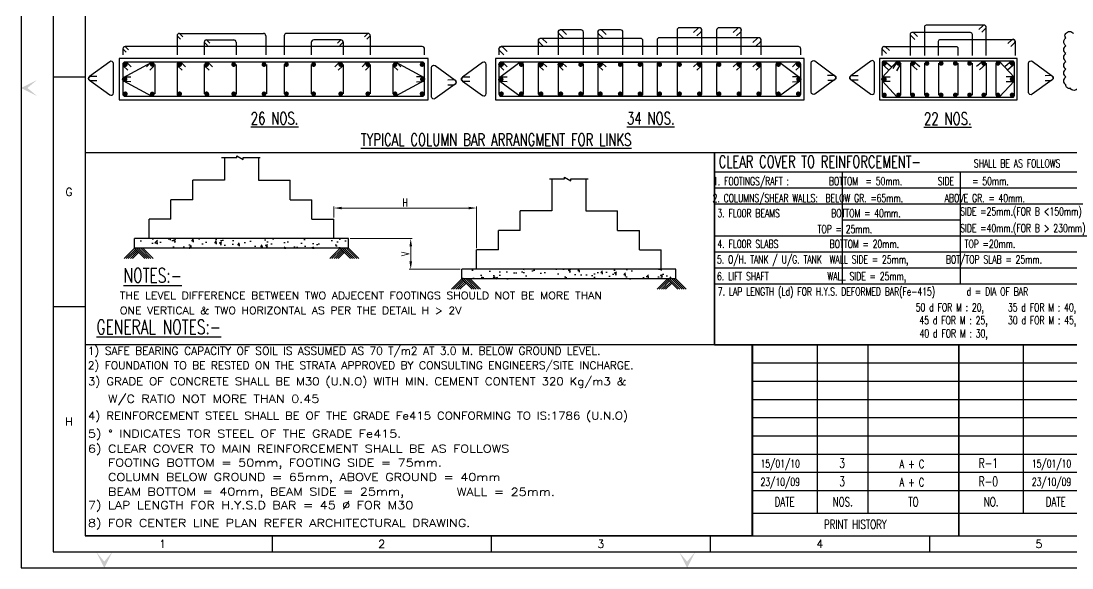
# Model space of a CAD drawing. Header units: inches. Extents: x 61991 to 161106, y 29687 to 64402.
# Drawn here: x 81020 to 82366, y 37527 to 38228 of the extents above; entities that cross this region are included whole.
import ezdxf
from ezdxf.enums import TextEntityAlignment as Align

# ---------------------------------------------------------------- set-up
doc = ezdxf.new("R2010")
doc.units = ezdxf.units.IN
doc.header["$MEASUREMENT"] = 0
doc.header["$PDMODE"] = 2
doc.linetypes.add('HIDDEN', pattern=[0.375, 0.25, -0.125])
for name, color, linetype in [('BEAM', 4, 'Continuous'), ('COL', 1, 'HIDDEN'), ('dim', 5, 'Continuous'), ('FRAME', 6, 'Continuous'), ('FRAME TABLE', 5, 'Continuous'), ('LINKS', 6, 'Continuous'), ('notes', 1, 'Continuous'), ('PNA', 8, 'Continuous'), ('reinforcement', 6, 'Continuous'), ('S-NOTES', 4, 'Continuous'), ('S-SCHEDULE', 4, 'Continuous'), ('STIRUPS', 3, 'Continuous'), ('text', 4, 'Continuous'), ('TEXT1', 2, 'Continuous'), ('TITAL', 1, 'Continuous'), ('title', 6, 'Continuous'), ('txt', 4, 'Continuous'), ('TXT1', 2, 'Continuous')]:
    doc.layers.add(name, color=color, linetype=linetype)
doc.styles.add('ROMANS', font='R.SHX', dxfattribs={"width": 0.7})
doc.styles.add('YUTY78', font='simplex.shx')
doc.dimstyles.new('dim', dxfattribs={"dimtxt": 9, "dimasz": 9, "dimexe": 2, "dimexo": 2, "dimgap": 2, "dimtad": 1, "dimdec": 0, "dimzin": 0, "dimdsep": 46, "dimlunit": 4, "dimtxsty": 'ROMANS', "dimcen": 2, "dimdle": 100, "dimclrd": 5, "dimclre": 5, "dimclrt": 4, "dimadec": 0, "dimazin": 0, "dimtfac": 1, "dimtdec": 0, "dimtofl": 0, "dimtmove": 0, "dimatfit": 3, "dimfxl": 0, "dimtolj": 1, "dimtzin": 0, "dimlwd": 13, "dimlwe": 13, "dimarcsym": 0})

# ---------------------------------------------------------------- blocks, each defined once
blk = doc.blocks.new('FOLDER')
at = {"layer": 'PNA'}
for points in [[(-1250, 2500), (0, 0), (0, 1000)], [(1250, 2500), (0, 0), (0, 1000)]]:
    blk.add_solid(points, dxfattribs=at)
blk = doc.blocks.new('PRA_A1')
at = {"color": 1}
for p, q in [((831, 69.75), (20, 69.75)), ((228.24, 24.21), (444.19, 24.21)), ((228.24, 17.13), (443.47, 17.13))]:
    blk.add_line(p, q, dxfattribs=at)
for p, q in [((248.68, 17.13), (248.68, 69.75)), ((264.52, 17.13), (264.52, 69.75)), ((313.07, 17.13), (313.07, 69.75))]:
    blk.add_line(p, q)
at = {"color": 5, "linetype": 'ByBlock', "lineweight": -2}
for p, q in [((228.36, 64.06), (443.47, 64.06)), ((228.36, 58.37), (443.47, 58.37)), ((228.36, 52.67), (443.47, 52.67)), ((228.36, 46.98), (443.47, 46.98)), ((228.36, 41.29), (443.47, 41.29)), ((228.36, 35.6), (443.47, 35.6)), ((228.36, 29.9), (443.47, 29.9))]:
    blk.add_line(p, q, dxfattribs=at)
at = {"flags": 128}
blk.add_lwpolyline([(0, 0), (841, 0), (841, 594), (0, 594)], close=True, dxfattribs=at)
at = {"color": 1, "const_width": 0.566}
for points in [[(228.36, 10.13), (228.36, 69.75)], [(292.84, 10.13), (292.84, 69.75)]]:
    blk.add_lwpolyline(points, dxfattribs=at)
at = {"layer": 'PNA'}
for p, q in [((10, 153.5), (20, 153.5)), ((10, 81.75), (20, 81.75)), ((78.42, 10), (78.42, 5)), ((146.83, 10), (146.83, 5)), ((215.25, 10), (215.25, 5)), ((283.67, 10), (283.67, 5))]:
    blk.add_line(p, q, dxfattribs=at)
at = {"layer": 'PNA', "color": 1}
for points in [[(10, 5), (836, 5), (836, 589), (10, 589)], [(20, 10), (831, 10), (831, 584), (20, 584)]]:
    blk.add_lwpolyline(points, close=True, dxfattribs=at)
at = {"layer": 'PNA', "xscale": 0.002, "yscale": 0.002, "zscale": 0.002, "rotation": 270}
blk.add_blockref('FOLDER', (0, 150), dxfattribs=at)
at = {"layer": 'PNA', "xscale": 0.002, "yscale": 0.002, "zscale": 0.002}
for p in [(26, 0), (208, 0)]:
    blk.add_blockref('FOLDER', p, dxfattribs=at)
at = {"layer": 'PNA', "style": 'ROMANS'}
for s, p in [('G', (15, 117.5)), ('H', (15, 45.75)), ('1', (44.2, 7.5)), ('2', (112.62, 7.5)), ('3', (181.03, 7.5)), ('4', (249.45, 7.5)), ('5', (317.87, 7.5))]:
    blk.add_text(s, height=2.5, dxfattribs=at).set_placement(p, align=Align.MIDDLE)
at = {"layer": 'text', "color": 4, "style": 'ROMANS', "width": 0.7}
for s, height, p in [('DATE', 2.832, (238.46, 20.67)), ('NOS.', 2.832, (256.6, 20.67)), ('TO', 2.832, (278.68, 20.67)), ('NO.', 2.832, (302.96, 20.67)), ('DATE', 2.832, (323.13, 20.67)), ('PRINT HISTORY', 2.8316, (260.54, 13.63))]:
    blk.add_text(s, height=height, dxfattribs=at).set_placement(p, align=Align.MIDDLE_CENTER)
blk = doc.blocks.new('*D443')
at = {"layer": 'Defpoints', "color": 0}
for p in [(81603.3, 37988.6), (81420.7, 37974.3), (81603.3, 37935.1)]:
    blk.add_point(p, dxfattribs=at)
at = {"layer": 'dim', "color": 5, "linetype": 'Continuous', "lineweight": 13}
for p, q in [((81420.7, 37976.3), (81420.7, 37990.6)), ((81603.3, 37937.1), (81603.3, 37990.6))]:
    blk.add_line(p, q, dxfattribs=at)
at = {"layer": 'dim', "color": 5, "lineweight": 13}
blk.add_line((81430.7, 37988.6), (81593.3, 37988.6), dxfattribs=at)
at = {"layer": 'dim', "color": 5}
for points in [[(81430.7, 37990.2), (81430.7, 37986.9), (81420.7, 37988.6)], [(81593.3, 37990.2), (81593.3, 37986.9), (81603.3, 37988.6)]]:
    blk.add_solid(points, dxfattribs=at)
at = {"layer": 'dim', "color": 4, "insert": (81512, 37995.6), "char_height": 10, "attachment_point": 5, "style": 'ROMANS'}
blk.add_mtext('\\A1;H', dxfattribs=at)
blk = doc.blocks.new('*D444')
at = {"layer": 'Defpoints', "color": 0}
for p in [(81439.4, 37949.4), (81519.1, 37910.2), (81584.6, 37910.2)]:
    blk.add_point(p, dxfattribs=at)
at = {"layer": 'dim', "color": 5, "linetype": 'Continuous', "lineweight": 13}
for p, q in [((81441.4, 37949.4), (81521.1, 37949.4)), ((81582.6, 37910.2), (81517.1, 37910.2))]:
    blk.add_line(p, q, dxfattribs=at)
at = {"layer": 'dim', "color": 5, "lineweight": 13}
blk.add_line((81519.1, 37939.4), (81519.1, 37920.2), dxfattribs=at)
at = {"layer": 'dim', "color": 5}
for points in [[(81517.4, 37939.4), (81520.8, 37939.4), (81519.1, 37949.4)], [(81517.4, 37920.2), (81520.8, 37920.2), (81519.1, 37910.2)]]:
    blk.add_solid(points, dxfattribs=at)
at = {"layer": 'dim', "color": 4, "insert": (81512.1, 37929.8), "char_height": 10, "attachment_point": 5, "rotation": 90, "style": 'ROMANS'}
blk.add_mtext('\\A1;V', dxfattribs=at)

msp = doc.modelspace()

# ---------------------------------------------------------------- hatches: boundary and pattern name
at = {"layer": 'S-SCHEDULE'}
h = msp.add_hatch(dxfattribs=at)
h.set_pattern_fill('AR-CONC', color=9, scale=4.1, style=0)
h.set_pattern_definition([(50, (-1893067.683, 517283.76), (29.4076675, -2.57283753), [3.075, -33.825]), (355, (-1893067.683, 517283.76), (-5.6888047, 30.8398775), [2.46, -27.06]), (100.4514, (-1893065.233, 517283.546), (23.71888465, 28.26702122), [2.6133478, -28.7468266]), (46.1842, (-1893067.683, 517291.96), (43.756883, -6.7862796), [4.6125, -50.7375]), (96.6356, (-1893064.037, 517291.395), (38.3211709, 39.9388327), [3.9200218, -43.120233]), (351.1842, (-1893067.683, 517291.96), (38.3211398, 39.9388626), [3.69, -40.59]), (21, (-1893063.583, 517289.91), (24.47318914, -16.50737452), [3.075, -33.825]), (326, (-1893063.583, 517289.91), (9.9759286, 29.73115185), [2.46, -27.06]), (71.4514, (-1893061.544, 517288.535), (34.44912777, 13.22375037), [2.6133478, -28.7468266]), (37.5, (-1893067.683, 517283.76), (0.49855407, 13.648648007), [0, -26.732, 0, -27.47, 0, -27.1625]), (7.5, (-1893067.683, 517283.76), (10.78585104, 16.17088019), [0, -15.662, 0, -26.117, 0, -10.3525]), (327.5, (-1893076.826, 517283.76), (21.886719883, -0.92474974), [0, -10.25, 0, -31.98, 0, -42.435]), (317.5, (-1893080.926, 517283.76), (23.91063294, 4.10430428), [0, -13.325, 0, -21.238, 0, -30.135])])
h.paths.add_polyline_path([(81412.78384, 37936.98958), (81412.78384, 37949.44099), (81213.31728, 37949.44099), (81213.31728, 37947.06666), (81213.31728, 37936.98958)])
h.paths.add_polyline_path([(81412.78384, 37949.44099), (81412.78384, 37936.98958), (81439.3676, 37936.98958), (81439.3676, 37949.44099)])
h.paths.add_polyline_path([(81213.31728, 37936.98958), (81213.31728, 37949.44099), (81191.55787, 37949.44099), (81191.55787, 37936.98958)])
h.paths.add_polyline_path([(81191.55787, 37936.98958), (81191.55787, 37949.44099), (81165.43659, 37949.44099), (81165.43659, 37936.98958)])
h = msp.add_hatch(dxfattribs=at)
h.set_pattern_fill('AR-CONC', color=9, scale=4.1, style=0)
h.set_pattern_definition([(50, (-1893067.683, 517258.357), (29.4076675, -2.57283753), [3.075, -33.825]), (355, (-1893067.683, 517258.357), (-5.6888047, 30.8398775), [2.46, -27.06]), (100.4514, (-1893065.233, 517258.142), (23.71888465, 28.26702122), [2.6133478, -28.7468266]), (46.1842, (-1893067.683, 517266.557), (43.756883, -6.7862796), [4.6125, -50.7375]), (96.6356, (-1893064.037, 517265.99), (38.3211709, 39.9388327), [3.9200218, -43.120233]), (351.1842, (-1893067.683, 517266.557), (38.3211398, 39.9388626), [3.69, -40.59]), (21, (-1893063.583, 517264.507), (24.47318914, -16.50737452), [3.075, -33.825]), (326, (-1893063.583, 517264.507), (9.9759286, 29.73115185), [2.46, -27.06]), (71.4514, (-1893061.544, 517263.13), (34.44912777, 13.22375037), [2.6133478, -28.7468266]), (37.5, (-1893067.683, 517258.357), (0.49855407, 13.648648007), [0, -26.732, 0, -27.47, 0, -27.1625]), (7.5, (-1893067.683, 517258.357), (10.78585104, 16.17088019), [0, -15.662, 0, -26.117, 0, -10.3525]), (327.5, (-1893076.826, 517258.357), (21.886719883, -0.92474974), [0, -10.25, 0, -31.98, 0, -42.435]), (317.5, (-1893080.926, 517258.357), (23.91063294, 4.10430428), [0, -13.325, 0, -21.238, 0, -30.135])])
h.paths.add_polyline_path([(81831.93445, 37897.75593), (81831.93445, 37910.20734), (81632.46789, 37910.20734), (81632.46789, 37907.833), (81632.46789, 37897.75593)])
h.paths.add_polyline_path([(81831.93445, 37910.20734), (81831.93445, 37897.75593), (81858.51821, 37897.75593), (81858.51821, 37910.20734)])
h.paths.add_polyline_path([(81632.46789, 37897.75593), (81632.46789, 37910.20734), (81610.70849, 37910.20734), (81610.70849, 37897.75593)])
h.paths.add_polyline_path([(81610.70849, 37897.75593), (81610.70849, 37910.20734), (81584.5872, 37910.20734), (81584.5872, 37897.75593)])

# ---------------------------------------------------------------- linework, layer by layer
at = {"linetype": 'ByBlock', "lineweight": -2, "ltscale": 20}
msp.add_lwpolyline([(82373.33378, 38141.97836, -0.52056705), (82363.33378, 38141.97836, -0.52056705), (82357.87071, 38146.51529, -0.52056705), (82357.87071, 38156.51529, -0.52056705), (82357.87071, 38166.51529, -0.52056705), (82357.87071, 38176.51529, -0.52056705), (82357.87071, 38186.51529, -0.52056705), (82357.87071, 38196.51529, -0.52056705), (82357.87071, 38206.51529, -0.52056705), (82357.87071, 38212.16296, -0.52056705), (82367.87071, 38212.16296, -0.52056705)], format="xyb", dxfattribs=at)
at = {"color": 4, "lineweight": 25}
msp.add_lwpolyline([(81696.71707, 38025.9619), (81716.03484, 38025.9619), (81716.03484, 38028.06317), (81724.14679, 38023.43935), (81724.14679, 38025.9205), (81746.16599, 38025.9205)], dxfattribs=at)
at = {"layer": 'BEAM', "color": 4, "linetype": 'Continuous', "lineweight": 25}
for p, q in [((81280.61213, 38053.19827), (81280.61213, 38024.14945)), ((81324.19206, 38053.19827), (81324.19206, 38024.14945)), ((81699.76274, 38025.9205), (81699.76274, 37984.9158)), ((81743.34267, 38025.9205), (81743.34267, 37984.9158)), ((81240.14505, 37999.24663), (81240.14505, 38024.14945)), ((81280.61213, 38024.14945), (81240.14505, 38024.14945)), ((81324.19206, 38024.14945), (81364.65914, 38024.14945)), ((81364.65914, 37999.24663), (81364.65914, 38024.14945)), ((81212.12937, 37974.34381), (81212.12937, 37999.24663)), ((81240.14505, 37999.24663), (81212.12937, 37999.24663)), ((81364.65914, 37999.24663), (81392.67481, 37999.24663)), ((81392.67481, 37974.34381), (81392.67481, 37999.24663)), ((81212.12937, 37974.34381), (81184.1137, 37974.34381)), ((81184.1137, 37949.44099), (81184.1137, 37974.34381)), ((81392.67481, 37974.34381), (81420.69048, 37974.34381)), ((81420.69048, 37949.44099), (81420.69048, 37974.34381)), ((81699.76274, 37984.9158), (81659.29566, 37984.9158)), ((81659.29566, 37960.01298), (81659.29566, 37984.9158)), ((81743.34267, 37984.9158), (81783.80975, 37984.9158)), ((81783.80975, 37960.01298), (81783.80975, 37984.9158)), ((81659.29566, 37960.01298), (81631.27999, 37960.01298)), ((81631.27999, 37935.11016), (81631.27999, 37960.01298)), ((81783.80975, 37960.01298), (81811.82543, 37960.01298)), ((81811.82543, 37935.11016), (81811.82543, 37960.01298)), ((81439.3676, 37949.44099), (81165.43659, 37949.44099)), ((81165.43659, 37936.98958), (81165.43659, 37949.44099)), ((81439.3676, 37936.98958), (81439.3676, 37949.44099)), ((81439.3676, 37936.98958), (81165.43659, 37936.98958)), ((81603.26432, 37910.20734), (81603.26432, 37935.11016)), ((81631.27999, 37935.11016), (81603.26432, 37935.11016)), ((81811.82543, 37935.11016), (81839.8411, 37935.11016)), ((81839.8411, 37910.20734), (81839.8411, 37935.11016)), ((81584.5872, 37897.75593), (81584.5872, 37910.20734)), ((81858.51821, 37910.20734), (81584.5872, 37910.20734)), ((81858.51821, 37897.75593), (81858.51821, 37910.20734)), ((81858.51821, 37897.75593), (81584.5872, 37897.75593))]:
    msp.add_line(p, q, dxfattribs=at)
at = {"layer": 'BEAM', "color": 4, "linetype": 'Continuous'}
for p, q in [((81152.22987, 37923.78287), (81165.43659, 37936.98958)), ((81154.87122, 37923.78287), (81166.75726, 37935.66891)), ((81157.51256, 37923.78287), (81168.07793, 37934.34824)), ((81160.1539, 37923.78287), (81169.3986, 37933.02757)), ((81162.79525, 37923.78287), (81170.71927, 37931.7069)), ((81178.6433, 37923.78287), (81165.43659, 37936.98958)), ((81181.28465, 37923.78287), (81168.07793, 37936.98958)), ((81183.92599, 37923.78287), (81170.71927, 37936.98958)), ((81186.56733, 37923.78287), (81173.36062, 37936.98958)), ((81189.20867, 37923.78287), (81176.00196, 37936.98958)), ((81415.59551, 37923.78287), (81428.80223, 37936.98958)), ((81418.23686, 37923.78287), (81430.1229, 37935.66891)), ((81420.8782, 37923.78287), (81431.44357, 37934.34824)), ((81423.51954, 37923.78287), (81432.76424, 37933.02757)), ((81426.16088, 37923.78287), (81434.08491, 37931.7069)), ((81442.00894, 37923.78287), (81428.80223, 37936.98958)), ((81444.65028, 37923.78287), (81431.44357, 37936.98958)), ((81447.29163, 37923.78287), (81434.08491, 37936.98958)), ((81449.93297, 37923.78287), (81436.72626, 37936.98958)), ((81452.57431, 37923.78287), (81439.3676, 37936.98958)), ((81571.38049, 37884.54921), (81584.5872, 37897.75593)), ((81574.02183, 37884.54921), (81585.90787, 37896.43526)), ((81576.66317, 37884.54921), (81587.22854, 37895.11459)), ((81579.30452, 37884.54921), (81588.54922, 37893.79391)), ((81581.94586, 37884.54921), (81589.86989, 37892.47324)), ((81597.79392, 37884.54921), (81584.5872, 37897.75593)), ((81600.43526, 37884.54921), (81587.22854, 37897.75593)), ((81603.0766, 37884.54921), (81589.86989, 37897.75593)), ((81605.71794, 37884.54921), (81592.51123, 37897.75593)), ((81608.35929, 37884.54921), (81595.15257, 37897.75593)), ((81834.74613, 37884.54921), (81847.95284, 37897.75593)), ((81837.38747, 37884.54921), (81849.27351, 37896.43526)), ((81840.02881, 37884.54921), (81850.59418, 37895.11459)), ((81842.67016, 37884.54921), (81851.91486, 37893.79391)), ((81845.3115, 37884.54921), (81853.23553, 37892.47324)), ((81861.15956, 37884.54921), (81847.95284, 37897.75593)), ((81863.8009, 37884.54921), (81850.59418, 37897.75593)), ((81866.44224, 37884.54921), (81853.23553, 37897.75593)), ((81869.08358, 37884.54921), (81855.87687, 37897.75593)), ((81871.72493, 37884.54921), (81858.51821, 37897.75593))]:
    msp.add_line(p, q, dxfattribs=at)
at = {"layer": 'BEAM', "color": 4, "linetype": 'Continuous', "lineweight": 25}
msp.add_lwpolyline([(81276.93425, 38053.17341), (81296.25202, 38053.17341), (81296.25202, 38055.27468), (81304.36397, 38050.65086), (81304.36397, 38053.13201), (81326.38316, 38053.13201)], dxfattribs=at)
at = {"layer": 'COL', "linetype": 'ByBlock'}
for points in [[(81145.94315, 38180.23122), (81145.94315, 38127.23922), (81541.36727, 38127.18362), (81541.36727, 38180.17562)], [(81627.54156, 38180.23122), (81627.54156, 38127.23922), (82022.96568, 38127.18362), (82022.96568, 38180.17562)]]:
    msp.add_lwpolyline(points, close=True, dxfattribs=at)
msp.add_lwpolyline([(82295.34451, 38180.17562), (82119.2586, 38180.17562), (82119.2586, 38127.18362), (82295.34451, 38127.18362), (82295.34451, 38180.17562)], dxfattribs=at)
at = {"layer": 'FRAME'}
for p, q in [((81150.48532, 38155.42071), (81187.83899, 38175.68905)), ((81155.61361, 38174.89587), (81161.06197, 38169.63997)), ((81186.14157, 38174.89587), (81180.69321, 38169.63997)), ((81225.07899, 38174.89587), (81230.52735, 38169.63997)), ((81259.81168, 38174.89587), (81265.26004, 38169.63997)), ((81427.50093, 38174.89587), (81422.05256, 38169.63997)), ((81462.23362, 38174.89587), (81456.78525, 38169.63997)), ((81536.82509, 38155.42071), (81499.47143, 38175.68905)), ((81501.16884, 38174.89587), (81506.61721, 38169.63997)), ((81151.40888, 38170.53718), (81156.85725, 38165.28128)), ((81190.3463, 38170.53718), (81184.89793, 38165.28128)), ((81191.26986, 38172.66093), (81191.26986, 38134.8095)), ((81219.9507, 38172.66093), (81219.9507, 38134.8095)), ((81220.87426, 38170.53718), (81226.32263, 38165.28128)), ((81254.6812, 38172.60534), (81254.6812, 38134.75391)), ((81255.60695, 38170.53718), (81261.05532, 38165.28128)), ((81295.47012, 38172.60534), (81295.47012, 38134.75391)), ((81334.28319, 38172.60534), (81334.28319, 38134.75391)), ((81357.1076, 38172.60534), (81357.1076, 38134.75391)), ((81391.84249, 38172.60534), (81391.84249, 38134.75391)), ((81431.70565, 38170.53718), (81426.25729, 38165.28128)), ((81432.62702, 38172.60534), (81432.62702, 38134.75391)), ((81466.43834, 38170.53718), (81460.98998, 38165.28128)), ((81467.3619, 38172.66093), (81467.3619, 38134.8095)), ((81496.04056, 38172.66093), (81496.04056, 38134.8095)), ((81496.96412, 38170.53718), (81502.41248, 38165.28128)), ((81150.48532, 38152.04973), (81187.83899, 38131.78139)), ((81536.82509, 38152.04973), (81499.47143, 38131.78139))]:
    msp.add_line(p, q, dxfattribs=at)
for points in [[(81150.48532, 38172.66093), (81150.48532, 38134.8095, 0.4142135624), (81153.51343, 38131.78139), (81533.85932, 38131.78139, 0.4142135624), (81536.88743, 38134.8095), (81536.88743, 38172.66093, 0.4142135624), (81533.85932, 38175.68905), (81153.51343, 38175.68905, 0.4142135624)], [(81633.13942, 38151.10808), (81658.87889, 38132.49811, 0.6120053636), (81663.63662, 38134.92923), (81663.63662, 38172.43001, 0.6144575748), (81658.8616, 38174.84855), (81633.12214, 38155.95773, 0.5087382985)], [(81632.08374, 38172.66093), (81632.08374, 38134.8095, 0.4142135624), (81635.11185, 38131.78139), (82015.45773, 38131.78139, 0.4142135624), (82018.48585, 38134.8095), (82018.48585, 38172.66093, 0.4142135624), (82015.45773, 38175.68905), (81635.11185, 38175.68905, 0.4142135624)], [(81815.941, 38172.66093), (81815.941, 38134.8095, -0.4142135624), (81812.91289, 38131.78139), (81685.90776, 38131.78139, -0.4142135624), (81682.87965, 38134.8095), (81682.87965, 38172.66093, -0.4142135624), (81685.90776, 38175.68905), (81812.91289, 38175.68905, -0.4142135624)], [(81739.71638, 38172.66093), (81739.71638, 38134.8095, -0.4142135624), (81736.68826, 38131.78139), (81711.238, 38131.78139, -0.4142135624), (81708.20989, 38134.8095), (81708.20989, 38172.66093, -0.4142135624), (81711.238, 38175.68905), (81736.68826, 38175.68905, -0.4142135624)], [(81790.37685, 38172.66093), (81790.37685, 38134.8095, -0.4142135624), (81787.34874, 38131.78139), (81761.89848, 38131.78139, -0.4142135624), (81758.87036, 38134.8095), (81758.87036, 38172.66093, -0.4142135624), (81761.89848, 38175.68905), (81787.34874, 38175.68905, -0.4142135624)], [(81834.56624, 38172.66093), (81834.56624, 38134.8095, 0.4142135624), (81837.59436, 38131.78139), (81964.59948, 38131.78139, 0.4142135624), (81967.6276, 38134.8095), (81967.6276, 38172.66093, 0.4142135624), (81964.59948, 38175.68905), (81837.59436, 38175.68905, 0.4142135624)], [(81860.13039, 38172.66093), (81860.13039, 38134.8095, 0.4142135624), (81863.15851, 38131.78139), (81888.60877, 38131.78139, 0.4142135624), (81891.63688, 38134.8095), (81891.63688, 38172.66093, 0.4142135624), (81888.60877, 38175.68905), (81863.15851, 38175.68905, 0.4142135624)], [(81910.79087, 38172.66093), (81910.79087, 38134.8095, 0.4142135624), (81913.81899, 38131.78139), (81939.26925, 38131.78139, 0.4142135624), (81942.29736, 38134.8095), (81942.29736, 38172.66093, 0.4142135624), (81939.26925, 38175.68905), (81913.81899, 38175.68905, 0.4142135624)], [(82017.36782, 38151.10808), (81991.62836, 38132.49811, -0.6120053636), (81986.87062, 38134.92923), (81986.87062, 38172.43001, -0.6144575748), (81991.64564, 38174.84855), (82017.38511, 38155.95773, -0.5087382985)]]:
    msp.add_lwpolyline(points, format="xyb", close=True, dxfattribs=at)
at = {"layer": 'FRAME', "const_width": 3.02054}
for points in [[(81152.19013, 38172.43001, -1), (81155.22581, 38172.43001, -1)], [(81186.72828, 38172.66093, -1), (81189.76397, 38172.66093, -1)], [(81221.65032, 38172.43001, -1), (81224.686, 38172.43001, -1)], [(81256.28079, 38172.43001, -1), (81259.31647, 38172.43001, -1)], [(81290.88312, 38172.43001, -1), (81293.9188, 38172.43001, -1)], [(81329.7121, 38172.43001, -1), (81332.74778, 38172.43001, -1)], [(81358.50018, 38172.43001, -1), (81361.53586, 38172.43001, -1)], [(81393.23419, 38172.43001, -1), (81396.26987, 38172.43001, -1)], [(81427.99485, 38172.43001, -1), (81431.03053, 38172.43001, -1)], [(81462.65289, 38172.43001, -1), (81465.68857, 38172.43001, -1)], [(81497.6133, 38172.43001, -1), (81500.64899, 38172.43001, -1)], [(81532.1437, 38172.43001, -1), (81535.17939, 38172.43001, -1)], [(81633.78854, 38172.43001, -1), (81636.82423, 38172.43001, -1)], [(81659.11878, 38172.43001, -1), (81662.15447, 38172.43001, -1)], [(81684.44902, 38172.43001, -1), (81687.4847, 38172.43001, -1)], [(81709.77926, 38172.43001, -1), (81712.81494, 38172.43001, -1)], [(81735.1095, 38172.43001, -1), (81738.14518, 38172.43001, -1)], [(81760.43974, 38172.43001, -1), (81763.47542, 38172.43001, -1)], [(81785.76997, 38172.43001, -1), (81788.80566, 38172.43001, -1)], [(81811.10021, 38172.43001, -1), (81814.1359, 38172.43001, -1)], [(81836.43045, 38172.43001, -1), (81839.46613, 38172.43001, -1)], [(81861.76069, 38172.43001, -1), (81864.79637, 38172.43001, -1)], [(81887.09093, 38172.43001, -1), (81890.12661, 38172.43001, -1)], [(81912.42117, 38172.43001, -1), (81915.45685, 38172.43001, -1)], [(81937.7514, 38172.43001, -1), (81940.78709, 38172.43001, -1)], [(81963.08164, 38172.43001, -1), (81966.11733, 38172.43001, -1)], [(81988.41188, 38172.43001, -1), (81991.44756, 38172.43001, -1)], [(82013.74212, 38172.43001, -1), (82016.7778, 38172.43001, -1)], [(81154.81658, 38153.5392, 1), (81151.7809, 38153.5392, 1)], [(81532.49383, 38153.5392, -1), (81535.52951, 38153.5392, -1)], [(81636.415, 38153.5392, 1), (81633.37932, 38153.5392, 1)], [(82014.09224, 38153.5392, -1), (82017.12793, 38153.5392, -1)], [(81152.19013, 38134.92923, 1), (81155.22581, 38134.92923, 1)], [(81186.72828, 38134.69831, 1), (81189.76397, 38134.69831, 1)], [(81221.65032, 38134.92923, 1), (81224.686, 38134.92923, 1)], [(81256.28079, 38134.92923, 1), (81259.31647, 38134.92923, 1)], [(81290.88312, 38134.92923, 1), (81293.9188, 38134.92923, 1)], [(81329.7121, 38134.92923, 1), (81332.74778, 38134.92923, 1)], [(81358.50018, 38134.92923, 1), (81361.53586, 38134.92923, 1)], [(81393.23419, 38134.92923, 1), (81396.26987, 38134.92923, 1)], [(81427.99485, 38134.92923, 1), (81431.03053, 38134.92923, 1)], [(81462.65289, 38134.92923, 1), (81465.68857, 38134.92923, 1)], [(81497.6133, 38134.92923, 1), (81500.64899, 38134.92923, 1)], [(81532.1437, 38134.92923, 1), (81535.17939, 38134.92923, 1)], [(81633.78854, 38134.92923, 1), (81636.82423, 38134.92923, 1)], [(81659.11878, 38134.92923, 1), (81662.15447, 38134.92923, 1)], [(81684.44902, 38134.92923, 1), (81687.4847, 38134.92923, 1)], [(81709.77926, 38134.92923, 1), (81712.81494, 38134.92923, 1)], [(81735.1095, 38134.92923, 1), (81738.14518, 38134.92923, 1)], [(81760.43974, 38134.92923, 1), (81763.47542, 38134.92923, 1)], [(81785.76997, 38134.92923, 1), (81788.80566, 38134.92923, 1)], [(81811.10021, 38134.92923, 1), (81814.1359, 38134.92923, 1)], [(81836.43045, 38134.92923, 1), (81839.46613, 38134.92923, 1)], [(81861.76069, 38134.92923, 1), (81864.79637, 38134.92923, 1)], [(81887.09093, 38134.92923, 1), (81890.12661, 38134.92923, 1)], [(81912.42117, 38134.92923, 1), (81915.45685, 38134.92923, 1)], [(81937.7514, 38134.92923, 1), (81940.78709, 38134.92923, 1)], [(81963.08164, 38134.92923, 1), (81966.11733, 38134.92923, 1)], [(81988.41188, 38134.92923, 1), (81991.44756, 38134.92923, 1)], [(82013.74212, 38134.92923, 1), (82016.7778, 38134.92923, 1)]]:
    msp.add_lwpolyline(points, format="xyb", close=True, dxfattribs=at)
at = {"layer": 'FRAME'}
for points in [[(81638.45566, 38165.28128), (81633.0073, 38170.53718, -1), (81637.21202, 38174.89587), (81642.66039, 38169.63997)], [(81689.05704, 38165.16853), (81683.60867, 38170.42443, -1), (81687.8134, 38174.78312), (81693.26176, 38169.52722)], [(81714.38728, 38165.16853), (81708.93891, 38170.42443, -1), (81713.14364, 38174.78312), (81718.592, 38169.52722)], [(81765.04775, 38165.16853), (81759.59939, 38170.42443, -1), (81763.80411, 38174.78312), (81769.25248, 38169.52722)], [(81885.45949, 38165.16853), (81890.90786, 38170.42443, 1), (81886.70313, 38174.78312), (81881.25477, 38169.52722)], [(81936.11997, 38165.16853), (81941.56833, 38170.42443, 1), (81937.36361, 38174.78312), (81931.91524, 38169.52722)], [(81961.45021, 38165.16853), (81966.89857, 38170.42443, 1), (81962.69385, 38174.78312), (81957.24548, 38169.52722)], [(82012.05158, 38165.28128), (82017.49995, 38170.53718, 1), (82013.29522, 38174.89587), (82007.84686, 38169.63997)], [(81160.83721, 38150.43273), (81153.26733, 38150.51125, -1), (81153.33015, 38156.56715), (81160.90003, 38156.48863)], [(81526.4732, 38150.43273), (81534.04308, 38150.51125, 1), (81533.98026, 38156.56715), (81526.41038, 38156.48863)], [(81642.43563, 38150.43273), (81634.86575, 38150.51125, -1), (81634.92857, 38156.56715), (81642.49845, 38156.48863)], [(82008.07162, 38150.43273), (82015.64149, 38150.51125, 1), (82015.57868, 38156.56715), (82008.0088, 38156.48863)], [(82133.04501, 38150.57315), (82125.47513, 38150.65167, -1), (82125.53794, 38156.70757), (82133.10782, 38156.62905)], [(82281.55811, 38150.57315), (82289.12799, 38150.65167, 1), (82289.06517, 38156.70757), (82281.49529, 38156.62905)]]:
    msp.add_lwpolyline(points, format="xyb", dxfattribs=at)
for centre, start, end in [((81188.24612, 38172.66093), 90, 180), ((81222.97881, 38172.66093), 90, 180), ((81222.97881, 38134.8095), 180, 270), ((81257.70931, 38134.75391), 270, 0), ((81292.442, 38134.75391), 270, 0)]:
    msp.add_arc(centre, 3.02811, start, end, dxfattribs=at)
at = {"layer": 'FRAME TABLE'}
for p, q in [((82418.78706, 38034.52383), (81907.81324, 38034.52383)), ((82418.78706, 38014.02383), (81907.81324, 38014.02383)), ((82418.78706, 37993.52384), (81907.81324, 37993.52384)), ((82418.78706, 37993.52384), (81907.81324, 37993.52384)), ((82418.78706, 37952.52385), (81907.81324, 37952.52385)), ((82418.78706, 37932.02385), (81907.81324, 37932.02385)), ((82418.78706, 37932.02385), (81907.81324, 37932.02385)), ((82418.78706, 37911.52385), (81907.81324, 37911.52385)), ((82418.78706, 37891.02386), (81907.81324, 37891.02386))]:
    msp.add_line(p, q, dxfattribs=at)
at = {"layer": 'FRAME TABLE', "color": 7}
for p, q in [((82071.91797, 37891.02386), (82071.91797, 38034.52383)), ((82222.89165, 37891.02386), (82222.89165, 38033.63265))]:
    msp.add_line(p, q, dxfattribs=at)
at = {"layer": 'LINKS'}
for points in [[(82141.96182, 38176.86362), (82122.52794, 38155.86986)], [(82126.11662, 38176.86362), (82134.34241, 38169.84028)], [(82141.94099, 38176.43901), (82136.39221, 38167.1545)], [(82146.58974, 38173.66073), (82141.04096, 38164.37623)], [(82146.32768, 38173.99652), (82146.32768, 38132.99599)], [(82158.81842, 38173.99652), (82158.81842, 38132.99599)], [(82162.70433, 38176.86362), (82170.93013, 38169.84028)], [(82176.85081, 38173.99652), (82176.85081, 38132.99599)], [(82195.02749, 38173.99652), (82195.02749, 38132.99599)], [(82219.57563, 38173.99652), (82219.57563, 38132.99599)], [(82237.75231, 38173.99652), (82237.75231, 38132.99599)], [(82251.89878, 38176.86362), (82243.67299, 38169.84028)], [(82255.78469, 38173.99652), (82255.78469, 38132.99599)], [(82268.27544, 38173.99652), (82268.27544, 38132.99599)], [(82272.6413, 38176.86362), (82292.07517, 38155.86986)], [(82288.4865, 38176.86362), (82280.2607, 38169.84028)], [(82122.60003, 38172.74497), (82130.82583, 38165.72162)], [(82159.18774, 38172.74497), (82167.41354, 38165.72162)], [(82255.41537, 38172.74497), (82247.18958, 38165.72162)], [(82292.00308, 38172.74497), (82283.77729, 38165.72162)], [(82141.96182, 38130.49562), (82122.52794, 38151.48938)], [(82272.6413, 38130.49562), (82292.07517, 38151.48938)]]:
    msp.add_lwpolyline(points, dxfattribs=at)
at = {"layer": 'notes', "color": 1, "linetype": 'Continuous'}
msp.add_line((81102.15082, 38059.11457), (81102.15082, 37865.09537), dxfattribs=at)
at = {"layer": 'reinforcement', "const_width": 3.02054}
for points in [[(82123.98869, 38173.91673, -1), (82127.02438, 38173.91673, -1)], [(82142.16537, 38173.91673, -1), (82145.20106, 38173.91673, -1)], [(82160.34205, 38173.91673, -1), (82163.37774, 38173.91673, -1)], [(82178.51873, 38173.91673, -1), (82181.55442, 38173.91673, -1)], [(82196.69541, 38173.91673, -1), (82199.7311, 38173.91673, -1)], [(82217.9077, 38173.91673, 1), (82214.87202, 38173.91673, 1)], [(82236.08438, 38173.91673, 1), (82233.0487, 38173.91673, 1)], [(82254.26106, 38173.91673, 1), (82251.22538, 38173.91673, 1)], [(82272.43774, 38173.91673, 1), (82269.40206, 38173.91673, 1)], [(82290.61442, 38173.91673, 1), (82287.57874, 38173.91673, 1)], [(82123.98869, 38153.67962, -1), (82127.02438, 38153.67962, -1)], [(82290.61442, 38153.67962, 1), (82287.57874, 38153.67962, 1)], [(82123.98869, 38133.44252, 1), (82127.02438, 38133.44252, 1)], [(82142.16537, 38133.44252, 1), (82145.20106, 38133.44252, 1)], [(82160.34205, 38133.44252, 1), (82163.37774, 38133.44252, 1)], [(82178.51873, 38133.44252, 1), (82181.55442, 38133.44252, 1)], [(82196.69541, 38133.44252, 1), (82199.7311, 38133.44252, 1)], [(82217.9077, 38133.44252, -1), (82214.87202, 38133.44252, -1)], [(82236.08438, 38133.44252, -1), (82233.0487, 38133.44252, -1)], [(82254.26106, 38133.44252, -1), (82251.22538, 38133.44252, -1)], [(82272.43774, 38133.44252, -1), (82269.40206, 38133.44252, -1)], [(82290.61442, 38133.44252, -1), (82287.57874, 38133.44252, -1)]]:
    msp.add_lwpolyline(points, format="xyb", close=True, dxfattribs=at)
at = {"layer": 'reinforcement'}
msp.add_lwpolyline([(82122.5706, 38174.65562), (82122.5706, 38132.70362, 0.4142135624), (82124.7786, 38130.49562), (82289.82451, 38130.49562, 0.4142135624), (82292.03251, 38132.70362), (82292.03251, 38174.65562, 0.4142135624), (82289.82451, 38176.86362), (82124.7786, 38176.86362, 0.4142135624), (82122.5706, 38174.65562)], format="xyb", dxfattribs=at)
at = {"layer": 'S-NOTES', "linetype": 'Continuous'}
msp.add_lwpolyline([(82418.78706, 38059.11457), (81907.81324, 38059.11457), (81907.81324, 37813.38046), (82418.78706, 37813.46596)], close=True, dxfattribs=at)
at = {"layer": 'STIRUPS'}
for p, q in [((81219.95289, 38209.29744), (81219.95289, 38185.01618)), ((81219.95289, 38209.29744), (81224.23529, 38205.01504)), ((81222.981, 38212.32555), (81330.39276, 38212.32555)), ((81222.981, 38212.32555), (81227.2634, 38208.04315)), ((81254.68339, 38200.98668), (81254.68339, 38185.07177)), ((81254.68339, 38200.98668), (81258.96579, 38196.70428)), ((81257.7115, 38204.01479), (81261.9939, 38199.73239)), ((81257.7115, 38204.01479), (81292.442, 38204.01479)), ((81295.47012, 38200.93108), (81295.47012, 38185.07177)), ((81333.42087, 38209.29744), (81333.42087, 38185.01618)), ((81357.10541, 38209.29744), (81357.10541, 38185.01618)), ((81464.32941, 38212.32555), (81360.13353, 38212.32555)), ((81391.84029, 38200.93108), (81391.84029, 38185.07177)), ((81429.59891, 38204.01479), (81394.86841, 38204.01479)), ((81429.59891, 38204.01479), (81425.31651, 38199.73239)), ((81432.62702, 38200.98668), (81428.34462, 38196.70428)), ((81432.62702, 38200.98668), (81432.62702, 38185.07177)), ((81464.32941, 38212.32555), (81460.04701, 38208.04315)), ((81467.35752, 38209.29744), (81463.07512, 38205.01504)), ((81467.35752, 38209.29744), (81467.35752, 38185.01618)), ((81150.48532, 38192.36541), (81150.48532, 38185.07177)), ((81150.48532, 38192.36541), (81154.76772, 38188.08301)), ((81533.80136, 38195.39353), (81153.51343, 38195.39353)), ((81153.51343, 38195.39353), (81157.79583, 38191.11113)), ((81536.82947, 38185.07177), (81536.82947, 38192.36541))]:
    msp.add_line(p, q, dxfattribs=at)
for points in [[(81714.38728, 38206.69097), (81708.93891, 38211.94688, -1), (81713.14364, 38216.30557), (81718.592, 38211.04966)], [(81708.20989, 38185.07177), (81708.20989, 38214.18338, -0.4142135624), (81711.238, 38217.21149), (81736.68826, 38217.21149, -0.4142135624), (81739.71638, 38214.18338), (81739.71638, 38185.07177)], [(81765.04775, 38206.69097), (81759.59939, 38211.94688, -1), (81763.80411, 38216.30557), (81769.25248, 38211.04966)], [(81758.87036, 38185.07177), (81758.87036, 38214.18338, -0.4142135624), (81761.89848, 38217.21149), (81787.34874, 38217.21149, -0.4142135624), (81790.37685, 38214.18338), (81790.37685, 38185.07177)], [(81891.63688, 38185.07177), (81891.63688, 38216.58505, 0.4142135624), (81888.60877, 38219.61317), (81863.15851, 38219.61317, 0.4142135624), (81860.13039, 38216.58505), (81860.13039, 38185.07177)], [(81885.45949, 38209.09265), (81890.90786, 38214.34855, 1), (81886.70313, 38218.70725), (81881.25477, 38213.45134)], [(81942.29736, 38185.07177), (81942.29736, 38216.58505, 0.4142135624), (81939.26925, 38219.61317), (81913.81899, 38219.61317, 0.4142135624), (81910.79087, 38216.58505), (81910.79087, 38185.07177)], [(81936.11997, 38209.09265), (81941.56833, 38214.34855, 1), (81937.36361, 38218.70725), (81931.91524, 38213.45134)], [(82255.78469, 38183.81571), (82255.78469, 38220.54025, 0.4142135624), (82253.57669, 38222.74825), (82179.05881, 38222.74825, 0.4142135624), (82176.85081, 38220.54025), (82176.85081, 38183.81571)], [(82250.29178, 38213.72854), (82255.10981, 38218.47234, 1), (82251.50878, 38222.12972), (82246.58509, 38217.28189)], [(81689.05704, 38195.75547), (81683.60867, 38201.01138, -1), (81687.8134, 38205.37007), (81693.26176, 38200.11416)], [(81682.87965, 38185.07177), (81682.87965, 38203.24788, -0.4142135624), (81685.90776, 38206.27599), (81812.91289, 38206.27599, -0.4142135624), (81815.941, 38203.24788), (81815.941, 38185.07177)], [(81967.6276, 38185.07177), (81967.6276, 38203.79164, 0.4142135624), (81964.59948, 38206.81975), (81837.59436, 38206.81975, 0.4142135624), (81834.56624, 38203.79164), (81834.56624, 38185.07177)], [(81961.45021, 38196.29923), (81966.89857, 38201.55514, 1), (81962.69385, 38205.91383), (81957.24548, 38200.65792)], [(82164.41881, 38204.70883), (82159.60078, 38209.45263, -1), (82163.2018, 38213.11001), (82168.1255, 38208.26218)], [(82158.92589, 38183.81571), (82158.92589, 38211.52054, -0.4142135624), (82161.13389, 38213.72854), (82235.54431, 38213.72854, -0.4142135624), (82237.75231, 38211.52054), (82237.75231, 38183.81571)], [(82195.02749, 38183.81571), (82195.02749, 38202.50083, -0.4142135624), (82197.23549, 38204.70883), (82290.63525, 38204.70883, -0.4142135624), (82292.84325, 38202.50083), (82292.84325, 38183.81571)], [(82287.35033, 38195.68912), (82292.16836, 38200.43292, 1), (82288.56734, 38204.0903), (82283.64364, 38199.24247)], [(82018.4257, 38185.07177), (82018.4257, 38192.36541, 0.4142135624), (82015.39759, 38195.39353), (81635.0517, 38195.39353, 0.4142135624), (81632.02359, 38192.36541), (81632.02359, 38185.07177)], [(81638.45566, 38184.93016), (81633.0073, 38190.18607, -1), (81637.21202, 38194.54476), (81642.66039, 38189.28885)], [(82128.36377, 38186.66941), (82123.54574, 38191.41321, -1), (82127.14676, 38195.07059), (82132.07046, 38190.22276)], [(82122.87085, 38183.81571), (82122.87085, 38193.48112, -0.4142135624), (82125.07885, 38195.68912), (82217.36763, 38195.68912, -0.4142135624), (82219.57563, 38193.48112), (82219.57563, 38183.81571)], [(81117.22549, 38151.42857), (81109.65561, 38151.50709, -1), (81109.71842, 38157.56299), (81117.2883, 38157.48447)], [(81566.76646, 38146.55019), (81574.33633, 38146.62871, 1), (81574.27352, 38152.68461), (81566.70364, 38152.60609)], [(81594.59019, 38150.5135), (81587.02031, 38150.59202, -1), (81587.08313, 38156.64792), (81594.65301, 38156.5694)], [(82052.96195, 38152.44488), (82060.53183, 38152.5234, 1), (82060.46901, 38158.57931), (82052.89913, 38158.50079)], [(82091.78282, 38152.37774), (82084.21295, 38152.45626, -1), (82084.27576, 38158.51216), (82091.84564, 38158.43365)], [(82331.24923, 38152.07655), (82338.81911, 38152.15507, 1), (82338.7563, 38158.21097), (82331.18642, 38158.13245)]]:
    msp.add_lwpolyline(points, format="xyb", dxfattribs=at)
for points in [[(81107.92928, 38152.25291), (81133.66875, 38133.64293, 0.6120053636), (81138.42648, 38136.07406), (81138.42648, 38173.57484, 0.6144575748), (81133.65146, 38175.99338), (81107.912, 38157.10256, 0.5087382985)], [(81585.29399, 38151.33783), (81611.03345, 38132.72786, 0.6120053636), (81615.79119, 38135.15899), (81615.79119, 38172.65977, 0.6144575748), (81611.01617, 38175.07831), (81585.2767, 38156.18749, 0.5087382985)], [(82062.25816, 38153.26922), (82036.51869, 38134.65925, -0.6120053636), (82031.76096, 38137.09037), (82031.76096, 38174.59116, -0.6144575748), (82036.53597, 38177.00969), (82062.27544, 38158.11888, -0.5087382985)], [(82082.48662, 38153.20208), (82108.22608, 38134.59211, 0.6120053636), (82112.98382, 38137.02323), (82112.98382, 38174.52402, 0.6144575748), (82108.2088, 38176.94255), (82082.46933, 38158.05174, 0.5087382985)], [(82340.54544, 38152.90089), (82314.80597, 38134.29092, -0.6120053636), (82310.04824, 38136.72204), (82310.04824, 38174.22282, -0.6144575748), (82314.82326, 38176.64136), (82340.56272, 38157.75054, -0.5087382985)], [(81576.06266, 38147.37453), (81550.3232, 38128.76456, -0.6120053636), (81545.56546, 38131.19568), (81545.56546, 38168.69646, -0.6144575748), (81550.34048, 38171.115), (81576.07995, 38152.22418, -0.5087382985)]]:
    msp.add_lwpolyline(points, format="xyb", close=True, dxfattribs=at)
for centre, start, end in [((81222.981, 38209.29744), 90, 180), ((81257.7115, 38200.98668), 90, 180), ((81292.442, 38200.98668), 0, 90), ((81330.39276, 38209.29744), 0, 90), ((81360.13353, 38209.29744), 90, 180), ((81394.86841, 38200.98668), 90, 180), ((81429.59891, 38200.98668), 0, 90), ((81464.32941, 38209.29744), 0, 90), ((81153.51343, 38192.36541), 90, 180), ((81533.80136, 38192.36541), 0, 90)]:
    msp.add_arc(centre, 3.02811, start, end, dxfattribs=at)
at = {"layer": 'TEXT1', "color": 5}
msp.add_line((82222.89165, 37973.02384), (82071.91797, 37973.02384), dxfattribs=at)
at = {"layer": 'title', "color": 0}
msp.add_lwpolyline([(81907.81324, 37813.38046), (81907.81324, 38059.11457), (81907.81324, 38059.11457), (81102.15082, 38059.11457), (81102.15082, 37568.95767), (81956.40747, 37568.95767), (81956.40747, 37813.38046)], dxfattribs=at)

# ---------------------------------------------------------------- block references
at = {"color": 2, "xscale": 4.099999999860302, "yscale": 4.099999999976717, "zscale": 4.099999999933744}
msp.add_blockref('PRA_A1', (81020.15082, 37527.40546), dxfattribs=at)

# ---------------------------------------------------------------- texts
at = {"layer": 'dim', "color": 4, "style": 'ROMANS', "width": 0.7}
for s, height, p in [('15/01/10', 10.243444, (81967.00284, 37655.95392)), ('3', 12.29213, (82067.70724, 37655.56435)), ('R-1', 12.292133, (82246.2157, 37655.56435)), ('15/01/10', 10.243444, (82314.35043, 37655.95392)), ('23/10/09', 10.243444, (81967.00284, 37632.61577)), ('3', 12.29213, (82067.70724, 37632.2262)), ('R-0', 12.292133, (82246.2157, 37632.2262)), ('23/10/09', 10.243444, (82314.35043, 37632.61577))]:
    msp.add_text(s, height=height, dxfattribs=at).set_placement(p)
at = {"layer": 'TITAL', "style": 'ROMANS', "width": 0.7}
for s, p in [('%%U26 NOS.', (81344.84379, 38095.75487)), ('%%U34 NOS.', (81826.4422, 38095.75487))]:
    msp.add_text(s, height=15.652174, dxfattribs=at).set_placement(p, align=Align.CENTER)
msp.add_text('%%U22 NOS.', height=15.652174, dxfattribs=at).set_placement((82206.68001, 38102.95967), align=Align.MIDDLE)
msp.add_text('%%uTYPICAL COLUMN BAR ARRANGMENT FOR LINKS', height=15.6521739, dxfattribs=at).set_placement((81455.18032, 38068.31092))
at = {"layer": 'title', "color": 1, "linetype": 'Continuous', "style": 'ROMANS', "width": 0.7}
for s, p in [('%%UNOTES:-', (81151.43291, 37892.99441)), ('%%UGENERAL NOTES:-', (81116.85185, 37827.07256))]:
    msp.add_text(s, height=18.45, dxfattribs=at).set_placement(p)
at = {"layer": 'txt', "color": 4, "style": 'ROMANS', "width": 0.7}
for s, height, p in [('SHALL BE AS FOLLOWS', 10.2499979, (82240.14609, 38040.64713)), ('   1. FOOTINGS/RAFT :        BOTTOM  = 50mm.       SIDE    = 50mm.', 10.2499979, (81890.10278, 38017.88932)), ('   2. COLUMNS/SHEAR WALLS:  BELOW GR. =65mm.      ABOVE GR. = 40mm.', 10.2499979, (81889.55096, 37996.18346)), ('3. FL00R BEAMS           BOTTOM = 40mm. ', 10.2499979, (81911.75342, 37976.81142)), (' SIDE =25mm.(FOR B <150mm)', 10.2499979, (82217.65137, 37979.15458)), ('                        TOP = 25mm. ', 10.2499979, (81911.75342, 37956.48378)), (' SIDE =40mm.(FOR B > 230mm)', 10.2499979, (82217.65137, 37957.67193)), ('4. FL00R SLABS           BOTTOM = 20mm. ', 10.2499979, (81911.75342, 37937.44489)), ('TOP =20mm.', 10.249998, (82228.33688, 37937.47849)), ('5. O/H. TANK / U/G. TANK  WALL SIDE = 25mm,     BOT/TOP SLAB = 25mm.', 10.2499979, (81911.23584, 37917.57032)), ('6. LIFT SHAFT             WALL SIDE = 25mm,     ', 10.2499979, (81911.23584, 37896.03907)), ('7. LAP LENGTH (Ld) FOR H.Y.S. DEFORMED BAR(Fe-415)   d = DIA OF BAR', 10.2499979, (81912.29653, 37876.40434)), ('  50 d FOR M : 20,', 10.2499979, (82155.84121, 37856.21851)), ('35 d FOR M : 40,', 10.2499979, (82283.69226, 37856.15188)), ('45 d FOR M : 25,', 10.2499979, (82170.40425, 37839.61003)), ('30 d FOR M : 45,', 10.2499979, (82283.8484, 37839.68658)), ('40 d FOR M : 30,', 10.2499979, (82170.56986, 37822.78751))]:
    msp.add_text(s, height=height, dxfattribs=at).set_placement(p)
at = {"layer": 'txt', "linetype": 'Continuous'}
for s, height, style, width, p in [('THE LEVEL DIFFERENCE BETWEEN TWO ADJECENT FOOTINGS SHOULD NOT BE MORE THAN', 9.3526351, 'ROMANS', 1.1, (81146.72791, 37871.95198)), ('ONE VERTICAL & TWO HORIZONTAL AS PER THE DETAIL H > 2V', 9.3526351, 'ROMANS', 1.1, (81146.72791, 37852.72329)), ('3) GRADE OF CONCRETE SHALL BE M30 (U.N.O) WITH MIN. CEMENT CONTENT 320 Kg/m3 & ', 10, 'ROMANS', 1.1, (81105.82299, 37761.56469)), ('W/C RATIO NOT MORE THAN 0.45', 10, 'ROMANS', 1.2, (81131.53894, 37739.16708)), ('4) REINFORCEMENT STEEL SHALL BE OF THE GRADE Fe415 CONFORMING TO IS:1786 (U.N.O)', 10, 'ROMANS', 1.1, (81105.82299, 37717.47579)), ('5) %%127 INDICATES TOR STEEL OF THE GRADE Fe415.', 10, 'ROMANS', 1.2, (81105.82299, 37694.42088)), ('6) CLEAR COVER TO MAIN REINFORCEMENT SHALL BE AS FOLLOWS', 10, 'ROMANS', 1.2, (81105.82299, 37675.2254)), ('FOOTING BOTTOM = 50mm, FOOTING SIDE = 75mm.', 10, 'ROMANS', 1.2, (81131.53894, 37657.42624)), ('A + C', 10.857959, 'YUTY78', 0.7, (82144.88687, 37655.19108)), ('COLUMN BELOW GROUND = 65mm, ABOVE GROUND = 40mm', 10, 'ROMANS', 1.2, (81131.53894, 37638.86956)), ('A + C', 10.857959, 'YUTY78', 0.7, (82144.88687, 37631.85293)), ('BEAM BOTTOM = 40mm, BEAM SIDE = 25mm,', 10, 'ROMANS', 1.2, (81131.53894, 37620.31289)), ('WALL = 25mm.', 10, 'ROMANS', 1.2, (81578.14205, 37619.93679)), ('7) LAP LENGTH FOR H.Y.S.D BAR = 45 %%C FOR M30', 10, 'ROMANS', 1.2, (81105.82299, 37602.89519)), ('8) FOR CENTER LINE PLAN REFER ARCHITECTURAL DRAWING.', 10, 'ROMANS', 1.2, (81105.82299, 37579.96106))]:
    msp.add_text(s, height=height, dxfattribs=dict(at, style=style, width=width)).set_placement(p)
at = {"layer": 'txt', "linetype": 'Continuous', "style": 'ROMANS'}
for s, p in [('1) SAFE BEARING CAPACITY OF SOIL IS ASSUMED AS 70 T/m2 AT 3.0 M. BELOW GROUND LEVEL.', (81105.82299, 37800.64541)), ('2) FOUNDATION TO BE RESTED ON THE STRATA APPROVED BY CONSULTING ENGINEERS/SITE INCHARGE.', (81105.82299, 37782.13164))]:
    msp.add_text(s, height=10, dxfattribs=at).set_placement(p)
at = {"layer": 'TXT1', "style": 'ROMANS', "width": 0.7}
msp.add_text(' CLEAR COVER TO REINFORCEMENT- ', height=15.375, dxfattribs=at).set_placement((81906.06032, 38040.21074))

# ---------------------------------------------------------------- dimensions: what is measured, and where the dimension line sits
at = {"layer": 'dim', "color": 5}
dim = msp.add_linear_dim(base=(81603.26432, 37988.56034), p1=(81420.69048, 37974.34381), p2=(81603.26432, 37935.11016), text='H', dimstyle='dim', override={"dimtxt": 10, "dimasz": 10}, dxfattribs=at)
dim.commit()
dim.dimension.update_dxf_attribs({"geometry": '*D443', "text_midpoint": (81511.9774, 37995.56034)})
dim = msp.add_linear_dim(base=(81519.10176, 37910.20734), p1=(81439.3676, 37949.44099), p2=(81584.5872, 37910.20734), angle=90, text='V', dimstyle='dim', override={"dimtxt": 10, "dimasz": 10}, dxfattribs=at)
dim.commit()
dim.dimension.update_dxf_attribs({"geometry": '*D444', "text_midpoint": (81512.10176, 37929.82417)})

doc.saveas('drawing.dxf')
